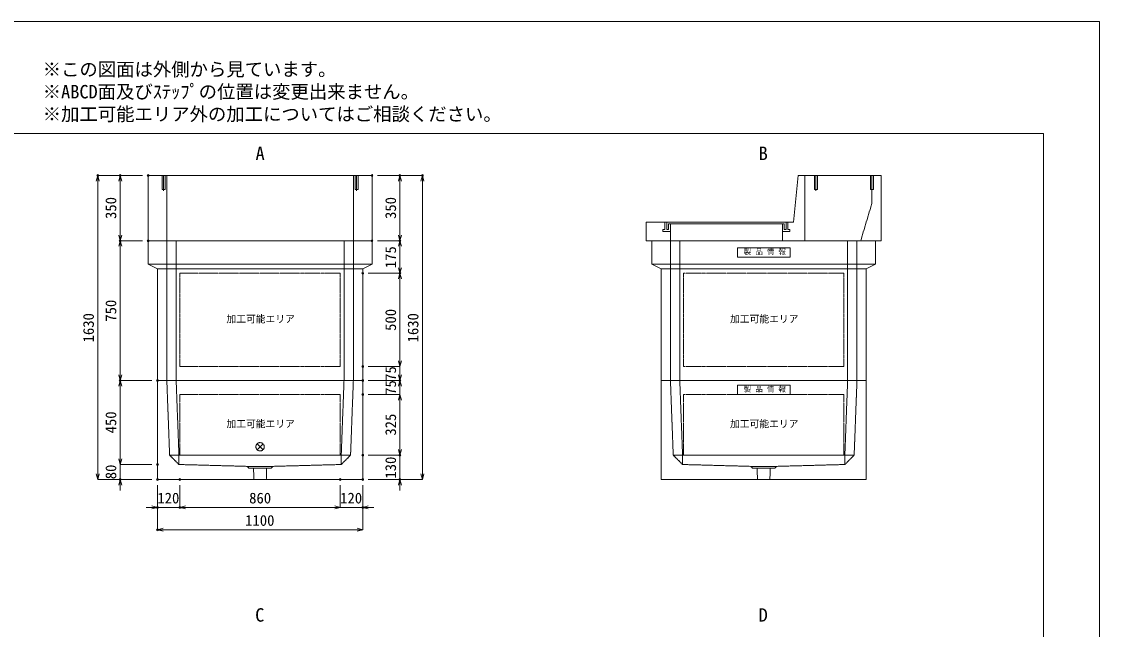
# Model space of a CAD drawing. Units: millimetres, scale not verified. Extents: x -4455 to 4455, y -3150 to 3150.
# Drawn here: x -1324 to 4455, y -109 to 3150 of the extents above; entities that cross this region are included whole.
import ezdxf
from ezdxf.enums import TextEntityAlignment as Align

# ---------------------------------------------------------------- set-up
doc = ezdxf.new("R2010")
doc.units = ezdxf.units.MM
doc.header["$LTSCALE"] = 20
doc.header["$PDMODE"] = 32
doc.header["$PDSIZE"] = 10
doc.linetypes.add('LONG_DASHED1', pattern=[7, 6, -1])
doc.linetypes.add('LONG_DOUBLE_CHAIN', pattern=[21.8, 18, -1, 0.6, -0.6, 0.6, -1])
for name, color, linetype, lineweight in [('0-0_D-TTL', 7, 'Continuous', 9), ('0-1_Defpoints', 7, 'Continuous', 9), ('0-3_D-TTL-TXT', 7, 'Continuous', 9), ('0-5_D-STR-DIM', 3, 'Continuous', 9), ('0-6_0', 7, 'Continuous', 9), ('0-7_D-STR', 7, 'LONG_DASHED1', 9), ('0-9_D-STR-STR4', 134, 'LONG_DASHED1', 9), ('0-A_D-STR-STR2', 1, 'LONG_DASHED1', 9), ('0-B_D-STR-STR1', 7, 'LONG_DASHED1', 9), ('0-C_D-STR-STR5', 1, 'LONG_DOUBLE_CHAIN', 9)]:
    doc.layers.add(name, color=color, linetype=linetype, lineweight=lineweight)
doc.layers.add('0-4_D-STR-TXT', color=7, linetype='Continuous')
doc.styles.add('ＭＳ ゴシック', font='')
doc.styles.get('ＭＳ ゴシック').set_extended_font_data('MS Gothic')

# ---------------------------------------------------------------- blocks, each defined once
blk = doc.blocks.new('A$C4DE05FD1')
at = {"layer": '0-0_D-TTL', "color": 134}
for p, q in [((4000, 76000), (114800, 76000)), ((114800, 76000), (114800, 4000))]:
    blk.add_line(p, q, dxfattribs=at)
at = {"layer": '0-1_Defpoints', "color": 134}
for p, q in [((0, 84000), (118800, 84000)), ((118800, 84000), (118800, 0))]:
    blk.add_line(p, q, dxfattribs=at)
at = {"layer": '0-3_D-TTL-TXT', "style": 'ＭＳ ゴシック'}
for s, p in [('※この図面は外側から見ています。', (43260.9, 79815.7)), ('※ABCD面及びｽﾃｯﾌﾟの位置は変更出来ません。', (43260.9, 78215.7)), ('※加工可能エリア外の加工についてはご相談ください。', (43260.9, 76615.7))]:
    blk.add_text(s, height=962.2, dxfattribs=at).set_placement(p, align=Align.BOTTOM_LEFT)
blk = doc.blocks.new('_Open30')
at = {"layer": '0-6_0'}
blk.add_line((0, 0), (-20, 0), dxfattribs=at)
blk.add_lwpolyline([(-20, 5.36), (0, 0), (-20, -5.36)], dxfattribs=at)
blk = doc.blocks.new('A$C31CA379A')
at = {"layer": '0-4_D-STR-TXT', "style": 'ＭＳ ゴシック'}
for s, p in [('A', (-326.2, -2190.5)), ('B', (35638.7, -2190.5)), ('C', (-351.4, -35190.9)), ('D', (35638.7, -35190.5))]:
    blk.add_text(s, height=962.2, dxfattribs=at).set_placement(p, align=Align.BOTTOM_LEFT)
blk = doc.blocks.new('A$C737D46CD')
at = {"layer": '0-B_D-STR-STR1', "linetype": 'Continuous'}
blk.add_lwpolyline([(-2820, 0), (2820, 0), (2820, -1000), (-2820, -1000)], close=True, dxfattribs=at)
at = {"layer": '0-B_D-STR-STR1', "style": 'ＭＳ ゴシック'}
blk.add_text('製 品 情 報', height=577.3, dxfattribs=at).set_placement((-2149.7, -882.5), align=Align.BOTTOM_LEFT)
blk = doc.blocks.new('A$C6AF43266')
at = {"layer": '0-7_D-STR', "linetype": 'Continuous'}
for p, q in [((12000, 15000), (-12000, 15000)), ((-12000, 12500), (-12000, 15000)), ((12000, 12500), (12000, 15000)), ((-12000, 12500), (-11000, 12000)), ((-12000, 12500), (12000, 12500)), ((-11000, 0), (-11000, 12000)), ((11000, 12000), (-11000, 12000)), ((12000, 12500), (11000, 12000)), ((11000, 0), (11000, 12000)), ((11000, 0), (-11000, 0))]:
    blk.add_line(p, q, dxfattribs=at)
at = {"layer": '0-7_D-STR'}
for p, q in [((-10000, 15000), (-10000, 0)), ((-9000, 15000), (-9000, 0)), ((9000, 15000), (9000, 0)), ((10000, 15000), (10000, 0))]:
    blk.add_line(p, q, dxfattribs=at)
at = {"layer": '0-C_D-STR-STR5'}
for p, q in [((8600, 11500), (8600, 1500)), ((8600, 1500), (-8600, 1500))]:
    blk.add_line(p, q, dxfattribs=at)
blk.add_lwpolyline([(8600, 11500), (-8600, 11500), (-8600, 1500)], dxfattribs=at)
at = {"layer": '0-B_D-STR-STR1'}
blk.add_blockref('A$C737D46CD', (0, 14250), dxfattribs=at)
blk = doc.blocks.new('A$C01CF2EB6')
at = {"layer": '0-7_D-STR', "linetype": 'Continuous'}
for p, q in [((12000, 15000), (-12000, 15000)), ((-12000, 12500), (-12000, 15000)), ((12000, 12500), (12000, 15000)), ((-12000, 12500), (-11000, 12000)), ((-12000, 12500), (12000, 12500)), ((-11000, 0), (-11000, 12000)), ((11000, 12000), (-11000, 12000)), ((12000, 12500), (11000, 12000)), ((11000, 0), (11000, 12000)), ((11000, 0), (-11000, 0))]:
    blk.add_line(p, q, dxfattribs=at)
at = {"layer": '0-7_D-STR'}
for p, q in [((-10000, 15000), (-10000, 0)), ((-9000, 15000), (-9000, 0)), ((9000, 15000), (9000, 0)), ((10000, 15000), (10000, 0))]:
    blk.add_line(p, q, dxfattribs=at)
at = {"layer": '0-C_D-STR-STR5'}
for p, q in [((8600, 11500), (8600, 1500)), ((8600, 1500), (-8600, 1500))]:
    blk.add_line(p, q, dxfattribs=at)
blk.add_lwpolyline([(8600, 11500), (-8600, 11500), (-8600, 1500)], dxfattribs=at)
blk = doc.blocks.new('A$C19F174D8')
at = {"layer": '0-7_D-STR'}
for p, q in [((-10000, 0), (-9700, -8000)), ((-9000, 0), (-8700, -8000)), ((9000, 0), (8700, -8000)), ((10000, 0), (9700, -8000)), ((-8700, -9000), (-9700, -8000)), ((9700, -8000), (-9700, -8000)), ((-8700, -9000), (-8700, -8000)), ((8700, -9000), (9700, -8000)), ((8700, -9000), (8700, -8000)), ((-8700, -9000), (-1400, -9200)), ((1400, -9200), (-1400, -9200)), ((-1200, -9380), (-1400, -9200)), ((1200, -9380), (1400, -9200)), ((8700, -9000), (1400, -9200)), ((1200, -9380), (-1200, -9380)), ((-666, -10600), (-705, -9380)), ((666, -10600), (705, -9380))]:
    blk.add_line(p, q, dxfattribs=at)
at = {"layer": '0-7_D-STR', "linetype": 'Continuous'}
for p, q in [((11000, -10600), (11000, 0)), ((-11000, -10600), (11000, -10600))]:
    blk.add_line(p, q, dxfattribs=at)
blk.add_lwpolyline([(-11000, -10600), (-11000, 0), (11000, 0)], dxfattribs=at)
at = {"layer": '0-C_D-STR-STR5'}
for p, q in [((8600, -1500), (8600, -8000)), ((8600, -8000), (-8600, -8000))]:
    blk.add_line(p, q, dxfattribs=at)
blk.add_lwpolyline([(8600, -1500), (-8600, -1500), (-8600, -8000)], dxfattribs=at)
at = {"layer": '0-B_D-STR-STR1'}
blk.add_blockref('A$C737D46CD', (0, -500), dxfattribs=at)
blk = doc.blocks.new('A$C6F5C57E3')
at = {"layer": '0-7_D-STR'}
for p, q in [((-10000, 0), (-9700, -8000)), ((-9000, 0), (-8700, -8000)), ((9000, 0), (8700, -8000)), ((10000, 0), (9700, -8000)), ((-8700, -9000), (-9700, -8000)), ((9700, -8000), (-9700, -8000)), ((-8700, -9000), (-8700, -8000)), ((8700, -9000), (9700, -8000)), ((8700, -9000), (8700, -8000)), ((-8700, -9000), (-1400, -9200)), ((1400, -9200), (-1400, -9200)), ((-1200, -9380), (-1400, -9200)), ((1200, -9380), (1400, -9200)), ((8700, -9000), (1400, -9200)), ((1200, -9380), (-1200, -9380)), ((-666, -10600), (-705, -9380)), ((666, -10600), (705, -9380))]:
    blk.add_line(p, q, dxfattribs=at)
at = {"layer": '0-7_D-STR', "linetype": 'Continuous'}
for p, q in [((11000, -10600), (11000, 0)), ((-11000, -10600), (11000, -10600))]:
    blk.add_line(p, q, dxfattribs=at)
blk.add_lwpolyline([(-11000, -10600), (-11000, 0), (11000, 0)], dxfattribs=at)
at = {"layer": '0-C_D-STR-STR5'}
for p, q in [((-8600, -1500), (-8600, -8000)), ((8600, -1500), (-8600, -1500)), ((8600, -1500), (8600, -8000)), ((8600, -8000), (-8600, -8000))]:
    blk.add_line(p, q, dxfattribs=at)
blk = doc.blocks.new('A$C20EB2ED2')
at = {"layer": '0-7_D-STR', "linetype": 'Continuous'}
for p, q in [((3200, 2000), (3700, 7000)), ((12600, 7000), (3700, 7000)), ((12600, 0), (12600, 7000)), ((-12600, 2000), (3200, 2000)), ((-12600, 0), (-12600, 2000)), ((-12600, 0), (12600, 0))]:
    blk.add_line(p, q, dxfattribs=at)
at = {"layer": '0-7_D-STR'}
for p, q in [((4400, 7000), (4400, 0)), ((11600, 4000), (11600, 7000)), ((11600, 4000), (10400, 0)), ((-10000, 0), (-10000, 1800)), ((2000, 1800), (2000, 0))]:
    blk.add_line(p, q, dxfattribs=at)
at = {"layer": '0-9_D-STR-STR4'}
for points in [[(-10600, 2000), (-10600, 1200), (-10800, 1200), (-10800, 1000), (-10000, 1000)], [(-10000, 1800), (-10200, 1800), (-10200, 1200), (-10400, 1200), (-10400, 2000)], [(-10000, 1800), (2000, 1800), (2200, 1800)], [(2600, 2000), (2600, 1200), (2800, 1200), (2800, 1000), (2000, 1000)], [(2200, 1800), (2200, 1200), (2400, 1200), (2400, 2000)]]:
    blk.add_lwpolyline(points, dxfattribs=at)
at = {"layer": '0-A_D-STR-STR2'}
for p, q in [((5595.6, 5340), (5595.6, 7000)), ((11600, 5340), (11600, 7000))]:
    blk.add_line(p, q, dxfattribs=at)
for points in [[(5755.6, 7000), (5755.6, 5500), (5435.6, 5500), (5435.6, 7000)], [(11760, 7000), (11760, 5500), (11440, 5500), (11440, 7000)]]:
    blk.add_lwpolyline(points, dxfattribs=at)
blk = doc.blocks.new('A$C774106B8')
at = {"layer": '0-7_D-STR', "linetype": 'Continuous'}
for p, q in [((-12000, 7000), (12000, 7000)), ((-12000, 7000), (-12000, 0)), ((12000, 7000), (12000, 0)), ((-12000, 0), (12000, 0))]:
    blk.add_line(p, q, dxfattribs=at)
at = {"layer": '0-7_D-STR'}
for p, q in [((-10000, 7000), (-10000, 0)), ((10000, 7000), (10000, 0))]:
    blk.add_line(p, q, dxfattribs=at)
at = {"layer": '0-A_D-STR-STR2'}
for p, q in [((-10350, 5340), (-10350, 7000)), ((10350, 5340), (10350, 7000))]:
    blk.add_line(p, q, dxfattribs=at)
for points in [[(-10510, 7000), (-10510, 5500), (-10190, 5500), (-10190, 7000)], [(10510, 7000), (10510, 5500), (10190, 5500), (10190, 7000)]]:
    blk.add_lwpolyline(points, dxfattribs=at)
blk = doc.blocks.new('A$C1C640AAB')
at = {"layer": '0-C_D-STR-STR5'}
for p, q in [((-318.2, -318.2), (318.2, 318.2)), ((-318.2, 318.2), (318.2, -318.2))]:
    blk.add_line(p, q, dxfattribs=at)
blk.add_circle((0, 0), 450, dxfattribs=at)

msp = doc.modelspace()

# ---------------------------------------------------------------- linework, layer by layer
at = {"layer": '0-1_Defpoints'}
for p in [(-915, 2325), (-795, 2325), (-645, 2325), (555, 2325), (705, 2325), (825, 2325), (-795, 1975), (-645, 1975), (555, 1975), (555, 1975), (705, 1975), (505, 1800), (705, 1800), (505, 1300), (-795, 1225), (-595, 1225), (505, 1225), (505, 1225), (705, 1225), (505, 1150), (505, 825), (705, 825), (-595, 775), (-795, 695), (-595, 695), (-595, 695), (-475, 695), (385, 695), (505, 695), (505, 695), (505, 695), (705, 695), (-595, 545), (-475, 545), (505, 545), (-595, 425)]:
    msp.add_point(p, dxfattribs=at)
at = {"layer": '0-5_D-STR-DIM'}
for p, q in [((-675, 2325), (-915, 2325)), ((-675, 2325), (-795, 2325)), ((585, 2325), (705, 2325)), ((585, 2325), (825, 2325)), ((-915, 725), (-915, 2295)), ((-795, 2005), (-795, 2295)), ((705, 2005), (705, 2295)), ((825, 725), (825, 2295)), ((-675, 1975), (-795, 1975)), ((-675, 1975), (-795, 1975)), ((585, 1975), (705, 1975)), ((585, 1975), (705, 1975)), ((-795, 1255), (-795, 1945)), ((705, 1830), (705, 1945)), ((535, 1800), (705, 1800)), ((535, 1800), (705, 1800)), ((705, 1330), (705, 1770)), ((705, 1330), (705, 1360)), ((535, 1300), (705, 1300)), ((535, 1300), (705, 1300)), ((705, 1300), (705, 1225)), ((705, 1255), (705, 1285)), ((-625, 1225), (-795, 1225)), ((-625, 1225), (-795, 1225)), ((535, 1225), (705, 1225)), ((535, 1225), (705, 1225)), ((705, 1150), (705, 1225)), ((-795, 805), (-795, 1195)), ((705, 1195), (705, 1165)), ((535, 1150), (705, 1150)), ((535, 1150), (705, 1150)), ((705, 1120), (705, 1090)), ((705, 1120), (705, 855)), ((705, 855), (705, 885)), ((-795, 805), (-795, 835)), ((535, 825), (705, 825)), ((535, 825), (705, 825)), ((705, 825), (705, 695)), ((-625, 775), (-795, 775)), ((-625, 775), (-795, 775)), ((-795, 775), (-795, 695)), ((-625, 695), (-915, 695)), ((-625, 695), (-795, 695)), ((535, 695), (825, 695)), ((535, 695), (705, 695)), ((-795, 665), (-795, 635)), ((-595, 665), (-595, 425)), ((-595, 665), (-595, 545)), ((-475, 665), (-475, 545)), ((-475, 665), (-475, 545)), ((385, 665), (385, 545)), ((385, 665), (385, 545)), ((505, 665), (505, 545)), ((505, 665), (505, 425)), ((705, 665), (705, 635)), ((-625, 545), (-655, 545)), ((-475, 545), (-595, 545)), ((355, 545), (-445, 545)), ((-445, 545), (-415, 545)), ((355, 545), (325, 545)), ((385, 545), (505, 545)), ((535, 545), (565, 545)), ((475, 425), (-565, 425))]:
    msp.add_line(p, q, dxfattribs=at)

# ---------------------------------------------------------------- block references
at = {"layer": '0-0_D-TTL', "xscale": 0.075, "yscale": 0.075}
msp.add_blockref('A$C4DE05FD1', (-4455, -3150), dxfattribs=at)
at = {"layer": '0-4_D-STR-TXT', "xscale": 0.075, "yscale": 0.075}
msp.add_blockref('A$C31CA379A', (-45, 2550), dxfattribs=at)
at = {"layer": '0-5_D-STR-DIM', "xscale": 1.5, "yscale": 1.5}
for p, rotation in [((-915, 2325), 90), ((-795, 2325), 90), ((705, 2325), 90), ((825, 2325), 90), ((-795, 1975), 270), ((-795, 1975), 90), ((705, 1975), 270), ((705, 1975), 90), ((705, 1800), 270), ((705, 1800), 90), ((705, 1300), 270), ((705, 1300), 270), ((-795, 1225), 270), ((-795, 1225), 90), ((705, 1225), 270), ((705, 1225), 90), ((705, 1150), 90), ((705, 1150), 90), ((705, 825), 270), ((705, 825), 270), ((-795, 775), 270), ((-795, 775), 270), ((-915, 695), 270), ((-795, 695), 90), ((705, 695), 90), ((825, 695), 270), ((-475, 545), 180), ((-475, 545), 180), ((505, 545), 180), ((-595, 425), 180)]:
    msp.add_blockref('_Open30', p, dxfattribs=dict(at, rotation=rotation))
for p in [(-595, 545), (385, 545), (385, 545), (505, 425)]:
    msp.add_blockref('_Open30', p, dxfattribs=at)
at = {"layer": '0-7_D-STR', "xscale": 0.05, "yscale": 0.05}
for name, p in [('A$C774106B8', (-45, 1975)), ('A$C20EB2ED2', (2655, 1975)), ('A$C01CF2EB6', (-45, 1225)), ('A$C6AF43266', (2655, 1225)), ('A$C6F5C57E3', (-45, 1225)), ('A$C19F174D8', (2655, 1225))]:
    msp.add_blockref(name, p, dxfattribs=at)
at = {"layer": '0-C_D-STR-STR5', "xscale": 0.05, "yscale": 0.05}
msp.add_blockref('A$C1C640AAB', (-45, 870), dxfattribs=at)

# ---------------------------------------------------------------- texts
at = {"layer": '0-5_D-STR-DIM', "style": 'ＭＳ ゴシック'}
for s, p in [('350', (-798.89, 2091.34)), ('350', (701.11, 2091.34)), ('175', (701.11, 1827.48)), ('750', (-798.89, 1540.59)), ('1630', (-918.89, 1429.7)), ('500', (701.11, 1491.34)), ('1630', (821.11, 1429.7)), ('75', (701.11, 1223.37)), ('75', (701.11, 1148.37)), ('450', (-798.89, 941.8)), ('325', (701.11, 929.61)), ('130', (701.11, 699.2)), ('80', (-798.9, 695.85))]:
    msp.add_text(s, height=57.77, rotation=90, dxfattribs=at).set_placement(p, align=Align.BOTTOM_LEFT)
for s, p in [('120', (-595.8, 548.89)), ('860', (-103.66, 548.9)), ('120', (384.2, 548.89)), ('1100', (-125.3, 428.89))]:
    msp.add_text(s, height=57.77, dxfattribs=at).set_placement(p, align=Align.BOTTOM_LEFT)
at = {"layer": '0-C_D-STR-STR5', "style": 'ＭＳ ゴシック'}
for p in [(-225.47, 1524.72), (2474.53, 1524.72), (-225.47, 962.22), (2474.53, 962.22)]:
    msp.add_text('加工可能エリア', height=38.42, dxfattribs=at).set_placement(p, align=Align.BOTTOM_LEFT)

doc.saveas('drawing.dxf')
